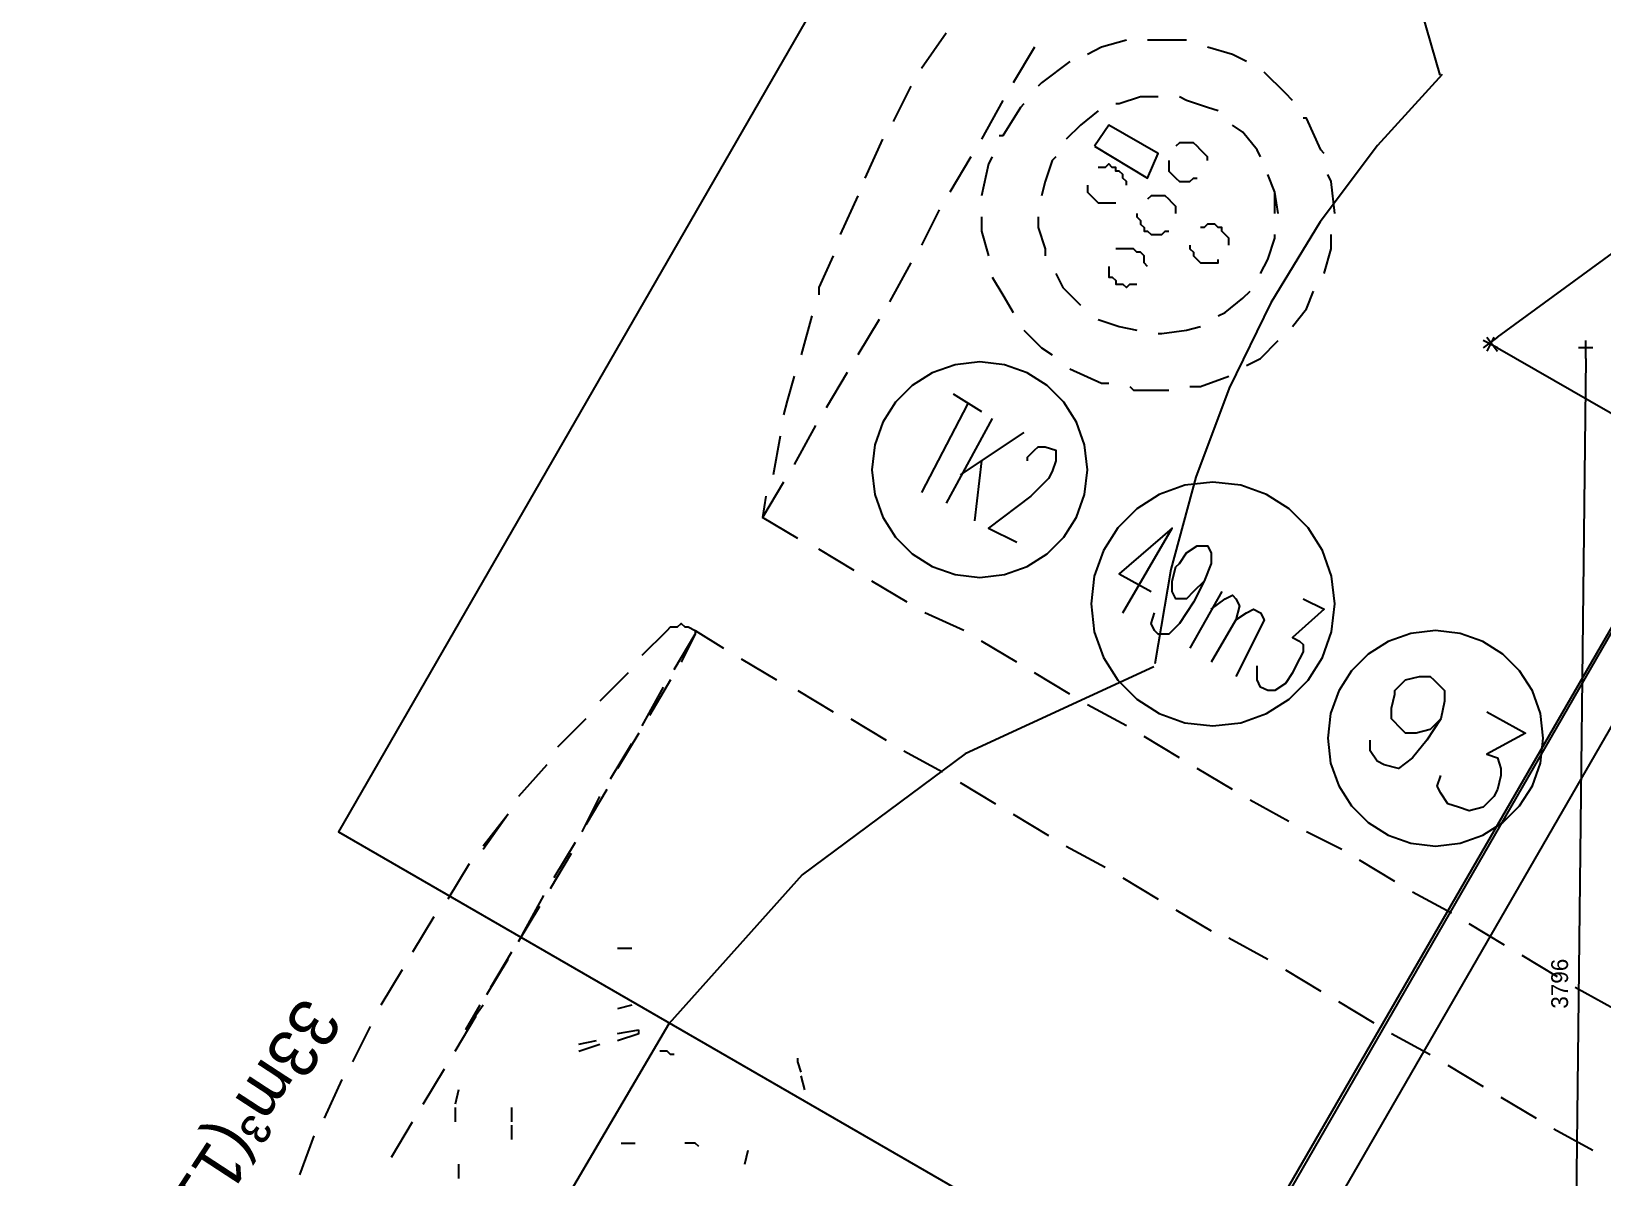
# Model space of a CAD drawing. Header units: metres. Extents: x 1 to 213, y 1 to 147.
# Drawn here: x 105.005 to 109.709, y 53.832 to 57.261 of the extents above; entities that cross this region are included whole.
import ezdxf

# ---------------------------------------------------------------- set-up
doc = ezdxf.new("R2010")
doc.units = ezdxf.units.M
doc.layers.add('00-BASE-ARQUITECTURA', color=8, linetype='Continuous')
doc.layers.add('00-BASE-TEXTO', color=8, linetype='Continuous')

msp = doc.modelspace()

# ---------------------------------------------------------------- linework, layer by layer
at = {"layer": '00-BASE-ARQUITECTURA'}
for points in [[(107.5125, 51.6255), (115.3124, 65.1192)], [(107.6924, 51.6361), (115.4712, 65.1086)], [(114.1232, 56.1309), (114.5212, 56.6207), (114.8015, 57.1674), (114.9629, 57.7516), (115.004, 58.3538), (114.9234, 58.9546), (114.72, 59.5343), (114.3922, 60.0736), (113.9595, 60.533), (113.4548, 60.8833), (112.8971, 61.1207), (112.3057, 61.2413), (111.6996, 61.2411), (111.098, 61.1163), (110.52, 60.863), (110.0073, 60.495), (109.5931, 60.0411), (109.2839, 59.5199), (109.086, 58.9496), (109.0058, 58.3489), (109.0497, 57.736), (109.2242, 57.1296)], [(109.3963, 56.3456), (111.9893, 58.2401)], [(107.7453, 57.2558), (107.6712, 57.15)], [(107.7453, 57.2558), (107.6712, 57.15)], [(108.0099, 57.2135), (107.9464, 57.1076)], [(108.0099, 57.2135), (107.9464, 57.1076)], [(108.2851, 57.2346), (108.211, 57.2135), (108.1687, 57.1923)], [(108.2851, 57.2346), (108.211, 57.2135), (108.1687, 57.1923)], [(108.465, 57.2346), (108.4015, 57.2346), (108.3486, 57.2346)], [(108.465, 57.2346), (108.4015, 57.2346), (108.3486, 57.2346)], [(108.6449, 57.1711), (108.6026, 57.1923), (108.5285, 57.2135)], [(108.6449, 57.1711), (108.6026, 57.1923), (108.5285, 57.2135)], [(108.1158, 57.1711), (108.0311, 57.1076), (108.0205, 57.0971)], [(108.1158, 57.1711), (108.0311, 57.1076), (108.0205, 57.0971)], [(107.6395, 57.0971), (107.5866, 56.9912)], [(107.6395, 57.0971), (107.5866, 56.9912)], [(109.2308, 57.1319), (109.0373, 56.9196), (108.8659, 56.6912), (108.7175, 56.4483), (108.5929, 56.1927), (108.4929, 55.9262), (108.4184, 55.6504), (108.3703, 55.3673)], [(108.7825, 57.0547), (108.7613, 57.0759), (108.6978, 57.1394)], [(108.7825, 57.0547), (108.7613, 57.0759), (108.6978, 57.1394)], [(107.9147, 57.0547), (107.8512, 56.9383)], [(107.9147, 57.0547), (107.8512, 56.9383)], [(108.3803, 57.0653), (108.3274, 57.0653), (108.2639, 57.0441), (108.2533, 57.0441)], [(108.3803, 57.0653), (108.3274, 57.0653), (108.2639, 57.0441), (108.2533, 57.0441)], [(108.5603, 57.023), (108.5285, 57.0336), (108.465, 57.0547), (108.4438, 57.0653)], [(108.5603, 57.023), (108.5285, 57.0336), (108.465, 57.0547), (108.4438, 57.0653)], [(107.9782, 57.0441), (107.9676, 57.0336), (107.9147, 56.9489), (107.9041, 56.9489)], [(107.9782, 57.0441), (107.9676, 57.0336), (107.9147, 56.9489), (107.9041, 56.9489)], [(108.2004, 57.023), (108.1475, 56.9806), (108.1052, 56.9383)], [(108.2004, 57.023), (108.1475, 56.9806), (108.1052, 56.9383)], [(108.6872, 56.8854), (108.6767, 56.9066), (108.6343, 56.9595), (108.6026, 56.9806)], [(108.6872, 56.8854), (108.6767, 56.9066), (108.6343, 56.9595), (108.6026, 56.9806)], [(108.8778, 56.896), (108.8672, 56.9066), (108.8248, 57.0018), (108.8143, 57.0018)], [(108.8778, 56.896), (108.8672, 56.9066), (108.8248, 57.0018), (108.8143, 57.0018)], [(107.5548, 56.9383), (107.5019, 56.8219)], [(107.5548, 56.9383), (107.5019, 56.8219)], [(108.5285, 56.8748), (108.5285, 56.8854), (108.5179, 56.896), (108.5073, 56.9066), (108.4968, 56.9171), (108.4862, 56.9277), (108.4756, 56.9277), (108.465, 56.9277), (108.4544, 56.9277), (108.4438, 56.9277), (108.4332, 56.9171)], [(108.5285, 56.8748), (108.5285, 56.8854), (108.5179, 56.896), (108.5073, 56.9066), (108.4968, 56.9171), (108.4862, 56.9277), (108.4756, 56.9277), (108.465, 56.9277), (108.4544, 56.9277), (108.4438, 56.9277), (108.4332, 56.9171)], [(107.8194, 56.8854), (107.7559, 56.7796)], [(107.8194, 56.8854), (107.7559, 56.7796)], [(107.8829, 56.8854), (107.8723, 56.8642), (107.8512, 56.769)], [(107.8829, 56.8854), (107.8723, 56.8642), (107.8512, 56.769)], [(108.0734, 56.8854), (108.0628, 56.8748), (108.0417, 56.8113), (108.0311, 56.769)], [(108.0734, 56.8854), (108.0628, 56.8748), (108.0417, 56.8113), (108.0311, 56.769)], [(108.2851, 56.8007), (108.2851, 56.8113), (108.2745, 56.8219), (108.2745, 56.8325), (108.2639, 56.8431), (108.2533, 56.8431), (108.2533, 56.8536), (108.2428, 56.8536), (108.2322, 56.8642), (108.2216, 56.8536), (108.2004, 56.8536)], [(108.2851, 56.8007), (108.2851, 56.8113), (108.2745, 56.8219), (108.2745, 56.8325), (108.2639, 56.8431), (108.2533, 56.8431), (108.2533, 56.8536), (108.2428, 56.8536), (108.2322, 56.8642), (108.2216, 56.8536), (108.2004, 56.8536)], [(108.4121, 56.8748), (108.4121, 56.8642), (108.4121, 56.8536), (108.4121, 56.8431), (108.4227, 56.8325), (108.4332, 56.8219), (108.4438, 56.8113), (108.4544, 56.8113), (108.465, 56.8113), (108.4756, 56.8113), (108.4862, 56.8219), (108.4968, 56.8219)], [(108.4121, 56.8748), (108.4121, 56.8642), (108.4121, 56.8536), (108.4121, 56.8431), (108.4227, 56.8325), (108.4332, 56.8219), (108.4438, 56.8113), (108.4544, 56.8113), (108.465, 56.8113), (108.4756, 56.8113), (108.4862, 56.8219), (108.4968, 56.8219)], [(108.7402, 56.7161), (108.7296, 56.7796), (108.7084, 56.8325)], [(108.7296, 56.7161), (108.7296, 56.7796), (108.7084, 56.8325)], [(108.9095, 56.7161), (108.8989, 56.8113), (108.8883, 56.8325)], [(108.9095, 56.7161), (108.8989, 56.8113), (108.8883, 56.8325)], [(107.4808, 56.769), (107.4278, 56.6526)], [(107.4808, 56.769), (107.4278, 56.6526)], [(108.1687, 56.8007), (108.1687, 56.7796), (108.1792, 56.769), (108.1898, 56.7584), (108.2004, 56.7478), (108.2216, 56.7478), (108.2322, 56.7478), (108.2428, 56.7478), (108.2533, 56.7478)], [(108.1687, 56.8007), (108.1687, 56.7796), (108.1792, 56.769), (108.1898, 56.7584), (108.2004, 56.7478), (108.2216, 56.7478), (108.2322, 56.7478), (108.2428, 56.7478), (108.2533, 56.7478)], [(108.4332, 56.7161), (108.4332, 56.7266), (108.4332, 56.7372), (108.4227, 56.7478), (108.4121, 56.7584), (108.4015, 56.769), (108.3909, 56.769), (108.3803, 56.769), (108.3698, 56.769), (108.3592, 56.769), (108.3486, 56.7584)], [(108.4332, 56.7161), (108.4332, 56.7266), (108.4332, 56.7372), (108.4227, 56.7478), (108.4121, 56.7584), (108.4015, 56.769), (108.3909, 56.769), (108.3803, 56.769), (108.3698, 56.769), (108.3592, 56.769), (108.3486, 56.7584)], [(107.7242, 56.7266), (107.6712, 56.6208)], [(107.7242, 56.7266), (107.6712, 56.6208)], [(107.8512, 56.7055), (107.8512, 56.6631), (107.8723, 56.5891)], [(107.8512, 56.7055), (107.8512, 56.6631), (107.8723, 56.5891)], [(108.0205, 56.7055), (108.0205, 56.6737), (108.0417, 56.6102), (108.0417, 56.5891)], [(108.0205, 56.7055), (108.0205, 56.6737), (108.0417, 56.6102), (108.0417, 56.5891)], [(108.3168, 56.7161), (108.3168, 56.7055), (108.3274, 56.6949), (108.3274, 56.6843), (108.338, 56.6737), (108.338, 56.6631), (108.3486, 56.6631), (108.3592, 56.6526), (108.3698, 56.6526), (108.3803, 56.6526), (108.3909, 56.6526), (108.4015, 56.6631), (108.4121, 56.6631)], [(108.3168, 56.7161), (108.3168, 56.7055), (108.3274, 56.6949), (108.3274, 56.6843), (108.338, 56.6737), (108.338, 56.6631), (108.3486, 56.6631), (108.3592, 56.6526), (108.3698, 56.6526), (108.3803, 56.6526), (108.3909, 56.6526), (108.4015, 56.6631), (108.4121, 56.6631)], [(108.592, 56.6208), (108.592, 56.6314), (108.592, 56.642), (108.5814, 56.6526), (108.5708, 56.6631), (108.5708, 56.6737), (108.5603, 56.6737), (108.5497, 56.6843), (108.5391, 56.6843), (108.5285, 56.6843), (108.5179, 56.6737), (108.5073, 56.6737)], [(108.592, 56.6208), (108.592, 56.6314), (108.592, 56.642), (108.5814, 56.6526), (108.5708, 56.6631), (108.5708, 56.6737), (108.5603, 56.6737), (108.5497, 56.6843), (108.5391, 56.6843), (108.5285, 56.6843), (108.5179, 56.6737), (108.5073, 56.6737)], [(108.6872, 56.5361), (108.7084, 56.5785), (108.7296, 56.642), (108.7296, 56.6526)], [(108.6872, 56.5361), (108.7084, 56.5785), (108.7296, 56.642), (108.7296, 56.6526)], [(108.8778, 56.5361), (108.8989, 56.6102), (108.8989, 56.6526)], [(108.8778, 56.5361), (108.8989, 56.6102), (108.8989, 56.6526)], [(107.4067, 56.5891), (107.3643, 56.4938), (107.3643, 56.4726)], [(107.4067, 56.5891), (107.3643, 56.4938), (107.3643, 56.4726)], [(108.3486, 56.5573), (108.338, 56.5679), (108.338, 56.5785), (108.338, 56.5891), (108.3274, 56.5996), (108.3168, 56.5996), (108.3063, 56.6102), (108.2957, 56.6102), (108.2851, 56.6102), (108.2745, 56.6102), (108.2639, 56.6102), (108.2533, 56.6102)], [(108.3486, 56.5573), (108.338, 56.5679), (108.338, 56.5785), (108.338, 56.5891), (108.3274, 56.5996), (108.3168, 56.5996), (108.3063, 56.6102), (108.2957, 56.6102), (108.2851, 56.6102), (108.2745, 56.6102), (108.2639, 56.6102), (108.2533, 56.6102)], [(108.4756, 56.6208), (108.4756, 56.6102), (108.4862, 56.5996), (108.4862, 56.5891), (108.4968, 56.5785), (108.5073, 56.5679), (108.5179, 56.5679), (108.5285, 56.5679), (108.5391, 56.5679), (108.5497, 56.5679), (108.5603, 56.5679), (108.5603, 56.5785)], [(108.4756, 56.6208), (108.4756, 56.6102), (108.4862, 56.5996), (108.4862, 56.5891), (108.4968, 56.5785), (108.5073, 56.5679), (108.5179, 56.5679), (108.5285, 56.5679), (108.5391, 56.5679), (108.5497, 56.5679), (108.5603, 56.5679), (108.5603, 56.5785)], [(107.6395, 56.5679), (107.576, 56.4515)], [(107.6395, 56.5679), (107.576, 56.4515)], [(108.0734, 56.5361), (108.0946, 56.4938), (108.1475, 56.4409)], [(108.0734, 56.5361), (108.0946, 56.4938), (108.1475, 56.4409)], [(108.2322, 56.5573), (108.2322, 56.5467), (108.2322, 56.5361), (108.2322, 56.5256), (108.2428, 56.5256), (108.2533, 56.515), (108.2533, 56.5044), (108.2639, 56.5044), (108.2745, 56.5044), (108.2851, 56.4938), (108.2957, 56.5044), (108.3063, 56.5044), (108.3168, 56.5044)], [(108.2322, 56.5573), (108.2322, 56.5467), (108.2322, 56.5361), (108.2322, 56.5256), (108.2428, 56.5256), (108.2533, 56.515), (108.2533, 56.5044), (108.2639, 56.5044), (108.2745, 56.5044), (108.2851, 56.4938), (108.2957, 56.5044), (108.3063, 56.5044), (108.3168, 56.5044)], [(107.8829, 56.5256), (107.9147, 56.4726), (107.9464, 56.4197)], [(107.8829, 56.5256), (107.9147, 56.4726), (107.9464, 56.4197)], [(108.5603, 56.4091), (108.5814, 56.4197), (108.6343, 56.4621), (108.6555, 56.4832)], [(108.5603, 56.4091), (108.5814, 56.4197), (108.6343, 56.4621), (108.6555, 56.4832)], [(108.7825, 56.3774), (108.8248, 56.4303), (108.846, 56.4832)], [(108.7825, 56.3774), (108.8248, 56.4303), (108.846, 56.4832)], [(107.3432, 56.4091), (107.3114, 56.2927)], [(107.3432, 56.4091), (107.3114, 56.2927)], [(107.5443, 56.3986), (107.4808, 56.2927)], [(107.5443, 56.3986), (107.4808, 56.2927)], [(108.2004, 56.3986), (108.2639, 56.3774), (108.3168, 56.3668)], [(108.2004, 56.3986), (108.2639, 56.3774), (108.3168, 56.3668)], [(107.9782, 56.3668), (108.0311, 56.3139), (108.0628, 56.2927)], [(107.9782, 56.3668), (108.0311, 56.3139), (108.0628, 56.2927)], [(108.3803, 56.3562), (108.3909, 56.3562), (108.465, 56.3668), (108.5073, 56.3774)], [(108.3803, 56.3562), (108.3909, 56.3562), (108.465, 56.3668), (108.5073, 56.3774)], [(109.3963, 56.3456), (109.354, 56.3139)], [(109.3858, 56.3456), (109.3646, 56.3033)], [(109.3646, 56.3456), (109.3963, 56.3033)], [(108.6449, 56.261), (108.6872, 56.2821), (108.7402, 56.3351)], [(108.6449, 56.261), (108.6872, 56.2821), (108.7402, 56.3351)], [(109.3963, 56.3139), (109.354, 56.3351)], [(109.3963, 56.3139), (111.4072, 55.1603)], [(109.6821, 56.3139), (109.6398, 56.3139)], [(109.6609, 56.2821), (109.6609, 56.3351)], [(108.1687, 55.9488), (108.1602, 56.0228), (108.1359, 56.0907), (108.0978, 56.1507), (108.0478, 56.2006), (107.9878, 56.2387), (107.9199, 56.263), (107.8459, 56.2716), (107.7719, 56.263), (107.7039, 56.2387), (107.644, 56.2006), (107.594, 56.1507), (107.5559, 56.0907), (107.5316, 56.0228), (107.5231, 55.9488), (107.5316, 55.8748), (107.5559, 55.8068), (107.594, 55.7469), (107.644, 55.6969), (107.7039, 55.6588), (107.7719, 55.6345), (107.8459, 55.626), (107.9199, 55.6345), (107.9878, 55.6588), (108.0478, 55.6969), (108.0978, 55.7469), (108.1359, 55.8068), (108.1602, 55.8748), (108.1687, 55.9488)], [(108.1687, 55.9488), (108.1602, 56.0228), (108.1359, 56.0907), (108.0978, 56.1507), (108.0478, 56.2006), (107.9878, 56.2387), (107.9199, 56.263), (107.8459, 56.2716), (107.7719, 56.263), (107.7039, 56.2387), (107.644, 56.2006), (107.594, 56.1507), (107.5559, 56.0907), (107.5316, 56.0228), (107.5231, 55.9488), (107.5316, 55.8748), (107.5559, 55.8068), (107.594, 55.7469), (107.644, 55.6969), (107.7039, 55.6588), (107.7719, 55.6345), (107.8459, 55.626), (107.9199, 55.6345), (107.9878, 55.6588), (108.0478, 55.6969), (108.0978, 55.7469), (108.1359, 55.8068), (108.1602, 55.8748), (108.1687, 55.9488)], [(108.1158, 56.2504), (108.211, 56.2081), (108.2322, 56.2081)], [(108.1158, 56.2504), (108.211, 56.2081), (108.2322, 56.2081)], [(109.6609, 56.2821), (109.6186, 52.5356)], [(107.2903, 56.2292), (107.2691, 56.1551), (107.2585, 56.1128)], [(107.2903, 56.2292), (107.2691, 56.1551), (107.2585, 56.1128)], [(107.449, 56.2398), (107.3855, 56.134)], [(107.449, 56.2398), (107.3855, 56.134)], [(108.4756, 56.1975), (108.5073, 56.1975), (108.592, 56.2292)], [(108.4756, 56.1975), (108.5073, 56.1975), (108.592, 56.2292)], [(107.7665, 56.1763), (107.8512, 56.1234)], [(107.7665, 56.1763), (107.8512, 56.1234)], [(108.2957, 56.1975), (108.3063, 56.1869), (108.4015, 56.1869), (108.4121, 56.1869)], [(108.2957, 56.1975), (108.3063, 56.1869), (108.4015, 56.1869), (108.4121, 56.1869)], [(107.8088, 56.1446), (107.6712, 55.88)], [(107.8088, 56.1446), (107.6712, 55.88)], [(107.3538, 56.0811), (107.2903, 55.9646)], [(107.3538, 56.0811), (107.2903, 55.9646)], [(107.8829, 56.1022), (107.7453, 55.8482)], [(107.8829, 56.1022), (107.7453, 55.8482)], [(107.2479, 56.0493), (107.2268, 55.9329)], [(107.2479, 56.0493), (107.2268, 55.9329)], [(107.9782, 56.0599), (107.7877, 55.9329)], [(107.9782, 56.0599), (107.7877, 55.9329)], [(107.9888, 55.9752), (107.9888, 55.9858), (108.0099, 56.007), (108.0205, 56.0176), (108.0417, 56.0176), (108.0734, 56.007), (108.0734, 55.9858), (108.0734, 55.9752), (108.0628, 55.9435), (108.0523, 55.9223), (108.0311, 55.9011), (107.9993, 55.8694), (107.8723, 55.7741), (107.957, 55.7318)], [(107.9888, 55.9752), (107.9888, 55.9858), (108.0099, 56.007), (108.0205, 56.0176), (108.0417, 56.0176), (108.0734, 56.007), (108.0734, 55.9858), (108.0734, 55.9752), (108.0628, 55.9435), (108.0523, 55.9223), (108.0311, 55.9011), (107.9993, 55.8694), (107.8723, 55.7741), (107.957, 55.7318)], [(107.8512, 55.9752), (107.83, 55.7953)], [(107.8512, 55.9752), (107.83, 55.7953)], [(107.2585, 55.9117), (107.195, 55.8059)], [(107.2585, 55.9117), (107.195, 55.8059)], [(108.9095, 55.5466), (108.8999, 55.6303), (108.8724, 55.7072), (108.8293, 55.775), (108.7727, 55.8315), (108.7049, 55.8746), (108.6281, 55.9021), (108.5444, 55.9117), (108.4607, 55.9021), (108.3838, 55.8746), (108.316, 55.8315), (108.2595, 55.775), (108.2164, 55.7072), (108.1889, 55.6303), (108.1792, 55.5466), (108.1889, 55.4629), (108.2164, 55.386), (108.2595, 55.3182), (108.316, 55.2617), (108.3838, 55.2186), (108.4607, 55.1911), (108.5444, 55.1815), (108.6281, 55.1911), (108.7049, 55.2186), (108.7727, 55.2617), (108.8293, 55.3182), (108.8724, 55.386), (108.8999, 55.4629), (108.9095, 55.5466)], [(108.9095, 55.5466), (108.8999, 55.6303), (108.8724, 55.7072), (108.8293, 55.775), (108.7727, 55.8315), (108.7049, 55.8746), (108.6281, 55.9021), (108.5444, 55.9117), (108.4607, 55.9021), (108.3838, 55.8746), (108.316, 55.8315), (108.2595, 55.775), (108.2164, 55.7072), (108.1889, 55.6303), (108.1792, 55.5466), (108.1889, 55.4629), (108.2164, 55.386), (108.2595, 55.3182), (108.316, 55.2617), (108.3838, 55.2186), (108.4607, 55.1911), (108.5444, 55.1815), (108.6281, 55.1911), (108.7049, 55.2186), (108.7727, 55.2617), (108.8293, 55.3182), (108.8724, 55.386), (108.8999, 55.4629), (108.9095, 55.5466)], [(107.2056, 55.8694), (107.195, 55.8059)], [(107.2056, 55.8694), (107.195, 55.8059)], [(107.3008, 55.7424), (107.195, 55.8059)], [(107.3008, 55.7424), (107.195, 55.8059)], [(108.2745, 55.5201), (108.4227, 55.7741), (108.2639, 55.6366), (108.3592, 55.5836)], [(108.2745, 55.5201), (108.4227, 55.7741), (108.2639, 55.6366), (108.3592, 55.5836)], [(107.4702, 55.6471), (107.3643, 55.7106)], [(107.4702, 55.6471), (107.3643, 55.7106)], [(108.5179, 55.6154), (108.4862, 55.5836), (108.465, 55.5625), (108.4438, 55.5625), (108.4332, 55.5625), (108.4227, 55.5836), (108.4227, 55.6154), (108.4332, 55.6577), (108.4438, 55.6683), (108.465, 55.7001), (108.4968, 55.7212), (108.5179, 55.7212), (108.5285, 55.7212), (108.5391, 55.7001), (108.5391, 55.6683), (108.5179, 55.6154), (108.4862, 55.5519), (108.4438, 55.4884), (108.4121, 55.4566), (108.3803, 55.4566), (108.3698, 55.4672), (108.3592, 55.4884), (108.3698, 55.5201)], [(108.5179, 55.6154), (108.4862, 55.5836), (108.465, 55.5625), (108.4438, 55.5625), (108.4332, 55.5625), (108.4227, 55.5836), (108.4227, 55.6154), (108.4332, 55.6577), (108.4438, 55.6683), (108.465, 55.7001), (108.4968, 55.7212), (108.5179, 55.7212), (108.5285, 55.7212), (108.5391, 55.7001), (108.5391, 55.6683), (108.5179, 55.6154), (108.4862, 55.5519), (108.4438, 55.4884), (108.4121, 55.4566), (108.3803, 55.4566), (108.3698, 55.4672), (108.3592, 55.4884), (108.3698, 55.5201)], [(107.6289, 55.5519), (107.5231, 55.6154)], [(107.6289, 55.5519), (107.5231, 55.6154)], [(108.5708, 55.5836), (108.4756, 55.4143)], [(108.5708, 55.5836), (108.4756, 55.4143)], [(108.5391, 55.5307), (108.5814, 55.5625), (108.6026, 55.5731), (108.6132, 55.5625), (108.6238, 55.5413), (108.6132, 55.499), (108.5391, 55.372)], [(108.5391, 55.5307), (108.5814, 55.5625), (108.6026, 55.5731), (108.6132, 55.5625), (108.6238, 55.5413), (108.6132, 55.499), (108.5391, 55.372)], [(108.8143, 55.5625), (108.8778, 55.5307), (108.7825, 55.4461), (108.8037, 55.4355), (108.8143, 55.4249), (108.8143, 55.4037), (108.7931, 55.3614), (108.7825, 55.3402), (108.7613, 55.3085), (108.7296, 55.2873), (108.7084, 55.2873), (108.6872, 55.2979), (108.6767, 55.3191), (108.6767, 55.3296), (108.6767, 55.3614)], [(108.8143, 55.5625), (108.8778, 55.5307), (108.7825, 55.4461), (108.8037, 55.4355), (108.8143, 55.4249), (108.8143, 55.4037), (108.7931, 55.3614), (108.7825, 55.3402), (108.7613, 55.3085), (108.7296, 55.2873), (108.7084, 55.2873), (108.6872, 55.2979), (108.6767, 55.3191), (108.6767, 55.3296), (108.6767, 55.3614)], [(107.7983, 55.4672), (107.6818, 55.5201)], [(107.7983, 55.4672), (107.6818, 55.5201)], [(108.6132, 55.499), (108.6449, 55.5201), (108.6661, 55.5307), (108.6872, 55.5201), (108.6978, 55.499), (108.6767, 55.4566), (108.6132, 55.3296)], [(108.6132, 55.499), (108.6449, 55.5201), (108.6661, 55.5307), (108.6872, 55.5201), (108.6978, 55.499), (108.6767, 55.4566), (108.6132, 55.3296)], [(106.8352, 55.3931), (106.9093, 55.4672), (106.9198, 55.4778), (106.9304, 55.4778), (106.941, 55.4778), (106.9516, 55.4884), (106.9622, 55.4778), (106.9728, 55.4778), (106.9939, 55.4672), (106.9939, 55.4566)], [(106.8352, 55.3931), (106.9093, 55.4672), (106.9198, 55.4778), (106.9304, 55.4778), (106.941, 55.4778), (106.9516, 55.4884), (106.9622, 55.4778), (106.9728, 55.4778), (106.9939, 55.4672), (106.9939, 55.4566)], [(106.8352, 55.3931), (106.9093, 55.4672), (106.9198, 55.4778), (106.9304, 55.4778), (106.941, 55.4778), (106.9516, 55.4884), (106.9622, 55.4778), (106.9728, 55.4778), (106.9939, 55.4672), (106.9939, 55.4566)], [(106.8352, 55.3931), (106.9093, 55.4672), (106.9198, 55.4778), (106.9304, 55.4778), (106.941, 55.4778), (106.9516, 55.4884), (106.9622, 55.4778), (106.9728, 55.4778), (106.9939, 55.4672), (106.9939, 55.4566)], [(106.9304, 55.3508), (106.9939, 55.4566)], [(106.9304, 55.3508), (106.9939, 55.4566)], [(106.9304, 55.3508), (106.9939, 55.4566)], [(106.9304, 55.3508), (106.9939, 55.4566)], [(106.9939, 55.4566), (106.9516, 55.372)], [(106.9939, 55.4566), (106.9516, 55.372)], [(106.9939, 55.4566), (106.9516, 55.372)], [(106.9939, 55.4566), (106.9516, 55.372)], [(106.9939, 55.4672), (107.0786, 55.4143)], [(106.9939, 55.4672), (107.0786, 55.4143)], [(106.9939, 55.4672), (107.0786, 55.4143)], [(106.9939, 55.4672), (107.0786, 55.4143)], [(109.5339, 55.1444), (109.5254, 55.2184), (109.5011, 55.2864), (109.463, 55.3463), (109.413, 55.3963), (109.3531, 55.4344), (109.2851, 55.4587), (109.2111, 55.4672), (109.1371, 55.4587), (109.0692, 55.4344), (109.0092, 55.3963), (108.9593, 55.3463), (108.9211, 55.2864), (108.8969, 55.2184), (108.8883, 55.1444), (108.8969, 55.0704), (108.9211, 55.0025), (108.9593, 54.9425), (109.0092, 54.8926), (109.0692, 54.8544), (109.1371, 54.8302), (109.2111, 54.8216), (109.2851, 54.8302), (109.3531, 54.8544), (109.413, 54.8926), (109.463, 54.9425), (109.5011, 55.0025), (109.5254, 55.0704), (109.5339, 55.1444)], [(109.5339, 55.1444), (109.5254, 55.2184), (109.5011, 55.2864), (109.463, 55.3463), (109.413, 55.3963), (109.3531, 55.4344), (109.2851, 55.4587), (109.2111, 55.4672), (109.1371, 55.4587), (109.0692, 55.4344), (109.0092, 55.3963), (108.9593, 55.3463), (108.9211, 55.2864), (108.8969, 55.2184), (108.8883, 55.1444), (108.8969, 55.0704), (108.9211, 55.0025), (108.9593, 54.9425), (109.0092, 54.8926), (109.0692, 54.8544), (109.1371, 54.8302), (109.2111, 54.8216), (109.2851, 54.8302), (109.3531, 54.8544), (109.413, 54.8926), (109.463, 54.9425), (109.5011, 55.0025), (109.5254, 55.0704), (109.5339, 55.1444)], [(107.957, 55.372), (107.8512, 55.4355)], [(107.957, 55.372), (107.8512, 55.4355)], [(108.3678, 55.3589), (107.8019, 55.0975), (107.3144, 54.7354), (106.9148, 54.289), (106.6126, 53.7744), (106.4174, 53.208), (106.3386, 52.6059), (106.3859, 51.9843), (106.5599, 51.3858), (106.8451, 50.8497), (107.2268, 50.3879), (107.6905, 50.0122), (108.2214, 49.7346), (108.805, 49.5668), (109.4266, 49.5207), (110.0444, 49.6033), (110.6171, 49.8052), (111.1308, 50.1137), (111.5715, 50.5161), (111.9253, 50.9996), (112.1784, 51.5516), (112.3168, 52.1593)], [(107.1315, 55.3826), (107.2373, 55.3191)], [(107.1315, 55.3826), (107.2373, 55.3191)], [(107.1315, 55.3826), (107.2373, 55.3191)], [(107.1315, 55.3826), (107.2373, 55.3191)], [(106.7928, 55.3402), (106.7082, 55.2556)], [(106.7928, 55.3402), (106.7082, 55.2556)], [(106.7928, 55.3402), (106.7082, 55.2556)], [(106.7928, 55.3402), (106.7082, 55.2556)], [(106.9198, 55.3191), (106.8563, 55.2132)], [(106.9198, 55.3191), (106.8563, 55.2132)], [(106.9198, 55.3191), (106.8563, 55.2132)], [(106.9198, 55.3191), (106.8563, 55.2132)], [(108.1158, 55.2767), (108.0099, 55.3402)], [(108.1158, 55.2767), (108.0099, 55.3402)], [(109.227, 55.2026), (109.1953, 55.1709), (109.1529, 55.1603), (109.1212, 55.1603), (109.1106, 55.1709), (109.0788, 55.2026), (109.0788, 55.2344), (109.0894, 55.2767), (109.0894, 55.2873), (109.1212, 55.3191), (109.1635, 55.3296), (109.1953, 55.3296), (109.2058, 55.3191), (109.2376, 55.2873), (109.2376, 55.2556), (109.227, 55.2026), (109.1847, 55.1391), (109.1423, 55.0862), (109.1, 55.0545), (109.0577, 55.0651), (109.0365, 55.0756), (109.0153, 55.1074), (109.0153, 55.1391)], [(109.227, 55.2026), (109.1953, 55.1709), (109.1529, 55.1603), (109.1212, 55.1603), (109.1106, 55.1709), (109.0788, 55.2026), (109.0788, 55.2344), (109.0894, 55.2767), (109.0894, 55.2873), (109.1212, 55.3191), (109.1635, 55.3296), (109.1953, 55.3296), (109.2058, 55.3191), (109.2376, 55.2873), (109.2376, 55.2556), (109.227, 55.2026), (109.1847, 55.1391), (109.1423, 55.0862), (109.1, 55.0545), (109.0577, 55.0651), (109.0365, 55.0756), (109.0153, 55.1074), (109.0153, 55.1391)], [(106.8352, 55.1815), (106.8987, 55.2979)], [(106.8352, 55.1815), (106.8987, 55.2979)], [(106.8352, 55.1815), (106.8987, 55.2979)], [(106.8352, 55.1815), (106.8987, 55.2979)], [(107.3008, 55.2873), (107.4067, 55.2238)], [(107.3008, 55.2873), (107.4067, 55.2238)], [(107.3008, 55.2873), (107.4067, 55.2238)], [(107.3008, 55.2873), (107.4067, 55.2238)], [(108.2851, 55.1815), (108.1687, 55.245)], [(108.2851, 55.1815), (108.1687, 55.245)], [(109.3646, 55.2238), (109.481, 55.1603), (109.3646, 55.0968), (109.3963, 55.0862), (109.4069, 55.0545), (109.4069, 55.0333), (109.3963, 54.991), (109.3858, 54.9698), (109.354, 54.9381), (109.3117, 54.9275), (109.2799, 54.9381), (109.2482, 54.9486), (109.227, 54.9804), (109.2164, 55.0016), (109.227, 55.0333)], [(109.3646, 55.2238), (109.481, 55.1603), (109.3646, 55.0968), (109.3963, 55.0862), (109.4069, 55.0545), (109.4069, 55.0333), (109.3963, 54.991), (109.3858, 54.9698), (109.354, 54.9381), (109.3117, 54.9275), (109.2799, 54.9381), (109.2482, 54.9486), (109.227, 54.9804), (109.2164, 55.0016), (109.227, 55.0333)], [(106.6658, 55.2026), (106.6023, 55.1391), (106.5812, 55.118)], [(106.6658, 55.2026), (106.6023, 55.1391), (106.5812, 55.118)], [(106.6658, 55.2026), (106.6023, 55.1391), (106.5812, 55.118)], [(106.6658, 55.2026), (106.6023, 55.1391), (106.5812, 55.118)], [(107.4596, 55.2026), (107.5654, 55.1391)], [(107.4596, 55.2026), (107.5654, 55.1391)], [(107.4596, 55.2026), (107.5654, 55.1391)], [(107.4596, 55.2026), (107.5654, 55.1391)], [(106.7399, 55.0227), (106.8034, 55.1286)], [(106.7399, 55.0227), (106.8034, 55.1286)], [(106.7399, 55.0227), (106.8034, 55.1286)], [(106.7399, 55.0227), (106.8034, 55.1286)], [(106.8246, 55.1603), (106.7611, 55.0545)], [(106.8246, 55.1603), (106.7611, 55.0545)], [(106.8246, 55.1603), (106.7611, 55.0545)], [(106.8246, 55.1603), (106.7611, 55.0545)], [(108.4438, 55.0862), (108.338, 55.1497)], [(108.4438, 55.0862), (108.338, 55.1497)], [(107.6183, 55.1074), (107.7348, 55.0439)], [(107.6183, 55.1074), (107.7348, 55.0439)], [(107.6183, 55.1074), (107.7348, 55.0439)], [(107.6183, 55.1074), (107.7348, 55.0439)], [(106.5494, 55.0651), (106.4648, 54.9698)], [(106.5494, 55.0651), (106.4648, 54.9698)], [(106.5494, 55.0651), (106.4648, 54.9698)], [(106.5494, 55.0651), (106.4648, 54.9698)], [(108.6026, 54.991), (108.4968, 55.0545)], [(108.6026, 54.991), (108.4968, 55.0545)], [(106.7293, 54.991), (106.6658, 54.8851)], [(106.7293, 54.991), (106.6658, 54.8851)], [(106.7293, 54.991), (106.6658, 54.8851)], [(106.7293, 54.991), (106.6658, 54.8851)], [(107.7877, 55.0121), (107.8935, 54.9486)], [(107.7877, 55.0121), (107.8935, 54.9486)], [(107.7877, 55.0121), (107.8935, 54.9486)], [(107.7877, 55.0121), (107.8935, 54.9486)], [(106.6553, 54.864), (106.7082, 54.9698)], [(106.6553, 54.864), (106.7082, 54.9698)], [(106.6553, 54.864), (106.7082, 54.9698)], [(106.6553, 54.864), (106.7082, 54.9698)], [(108.7719, 54.8957), (108.6555, 54.9592)], [(108.7719, 54.8957), (108.6555, 54.9592)], [(106.433, 54.9169), (106.3589, 54.8111)], [(106.433, 54.9169), (106.3589, 54.8216)], [(106.433, 54.9169), (106.3589, 54.8216)], [(106.433, 54.9169), (106.3589, 54.8216)], [(107.9464, 54.9169), (108.0523, 54.8534)], [(107.9464, 54.9169), (108.0523, 54.8534)], [(107.9464, 54.9169), (108.0523, 54.8534)], [(107.9464, 54.9169), (108.0523, 54.8534)], [(108.9307, 54.8111), (108.8248, 54.864)], [(108.9307, 54.8111), (108.8248, 54.864)], [(106.56, 54.6946), (106.6235, 54.8005)], [(106.56, 54.6946), (106.6235, 54.8005)], [(106.56, 54.6946), (106.6235, 54.8005)], [(106.56, 54.6946), (106.6235, 54.8005)], [(106.6341, 54.8322), (106.5706, 54.7264)], [(106.6341, 54.8322), (106.5706, 54.7264)], [(106.6341, 54.8322), (106.5706, 54.7264)], [(106.6341, 54.8322), (106.5706, 54.7264)], [(108.1052, 54.8216), (108.2216, 54.7581)], [(108.1052, 54.8216), (108.2216, 54.7581)], [(108.1052, 54.8216), (108.2216, 54.7581)], [(108.1052, 54.8216), (108.2216, 54.7581)], [(106.3166, 54.7687), (106.2531, 54.6629)], [(106.3166, 54.7687), (106.2531, 54.6629)], [(106.3166, 54.7687), (106.2531, 54.6629)], [(106.3166, 54.7687), (106.2531, 54.6629)], [(109.0894, 54.7158), (108.9836, 54.7793)], [(109.0894, 54.7158), (108.9836, 54.7793)], [(108.2745, 54.7264), (108.3803, 54.6629)], [(108.2745, 54.7264), (108.3803, 54.6629)], [(108.2745, 54.7264), (108.3803, 54.6629)], [(108.2745, 54.7264), (108.3803, 54.6629)], [(106.5388, 54.6735), (106.4753, 54.5571)], [(106.5388, 54.6735), (106.4753, 54.5571)], [(106.5388, 54.6735), (106.4753, 54.5571)], [(106.5388, 54.6735), (106.4753, 54.5571)], [(109.2587, 54.6206), (109.1423, 54.6841)], [(109.2587, 54.6206), (109.1423, 54.6841)], [(106.2108, 54.61), (106.1473, 54.5041)], [(106.2108, 54.61), (106.1473, 54.5041)], [(106.2108, 54.61), (106.1473, 54.5041)], [(106.2108, 54.61), (106.1473, 54.5041)], [(106.4648, 54.5359), (106.5283, 54.6417)], [(106.4648, 54.5359), (106.5283, 54.6417)], [(106.4648, 54.5359), (106.5283, 54.6417)], [(106.4648, 54.5359), (106.5283, 54.6417)], [(108.4332, 54.6311), (108.5391, 54.5676)], [(108.4332, 54.6311), (108.5391, 54.5676)], [(108.4332, 54.6311), (108.5391, 54.5676)], [(108.4332, 54.6311), (108.5391, 54.5676)], [(109.4175, 54.5253), (109.3117, 54.5888)], [(109.4175, 54.5253), (109.3117, 54.5888)], [(106.8034, 54.5147), (106.7611, 54.5147)], [(106.8034, 54.5147), (106.7611, 54.5147)], [(106.8034, 54.5147), (106.7611, 54.5147)], [(106.8034, 54.5147), (106.7611, 54.5147)], [(108.592, 54.5465), (108.7084, 54.483)], [(108.592, 54.5465), (108.7084, 54.483)], [(108.592, 54.5465), (108.7084, 54.483)], [(108.592, 54.5465), (108.7084, 54.483)], [(106.3695, 54.3771), (106.433, 54.483)], [(106.3695, 54.3771), (106.433, 54.483)], [(106.3695, 54.3771), (106.433, 54.483)], [(106.3695, 54.3771), (106.433, 54.483)], [(106.4436, 54.5041), (106.3801, 54.3983)], [(106.4436, 54.5041), (106.3801, 54.3983)], [(106.4436, 54.5041), (106.3801, 54.3983)], [(106.4436, 54.5041), (106.3801, 54.3983)], [(109.5763, 54.4301), (109.4704, 54.4936)], [(109.5763, 54.4301), (109.4704, 54.4936)], [(106.1155, 54.4512), (106.0837, 54.3983), (106.052, 54.3454)], [(106.1155, 54.4512), (106.0837, 54.3983), (106.052, 54.3454)], [(106.1155, 54.4512), (106.0837, 54.3983), (106.052, 54.3454)], [(106.1155, 54.4512), (106.0837, 54.3983), (106.052, 54.3454)], [(108.7613, 54.4512), (108.8672, 54.3877)], [(108.7613, 54.4512), (108.8672, 54.3877)], [(108.7613, 54.4512), (108.8672, 54.3877)], [(108.7613, 54.4512), (108.8672, 54.3877)], [(109.7456, 54.3348), (109.6292, 54.3983)], [(109.7456, 54.3348), (109.6292, 54.3983)], [(106.3589, 54.3454), (106.306, 54.2713)], [(106.3589, 54.3454), (106.306, 54.2713)], [(106.3483, 54.3454), (106.306, 54.2713)], [(106.3483, 54.3454), (106.306, 54.2713)], [(106.8034, 54.3454), (106.7611, 54.3348)], [(106.8034, 54.3454), (106.7611, 54.3348)], [(106.8034, 54.3454), (106.7611, 54.3348)], [(106.8034, 54.3454), (106.7611, 54.3348)], [(108.9201, 54.356), (109.0259, 54.2925)], [(108.9201, 54.356), (109.0259, 54.2925)], [(108.9201, 54.356), (109.0259, 54.2925)], [(108.9201, 54.356), (109.0259, 54.2925)], [(106.0203, 54.2819), (105.9673, 54.1761)], [(106.0203, 54.2819), (105.9673, 54.1761)], [(106.0203, 54.2819), (105.9673, 54.1761)], [(106.0203, 54.2819), (105.9673, 54.1761)], [(106.2743, 54.2078), (106.3377, 54.3136)], [(106.2743, 54.2078), (106.3377, 54.3136)], [(106.2743, 54.2078), (106.3377, 54.3136)], [(106.2743, 54.2078), (106.3377, 54.3136)], [(106.6447, 54.229), (106.6976, 54.2396)], [(106.6447, 54.229), (106.6976, 54.2396)], [(106.6447, 54.229), (106.6976, 54.2396)], [(106.6447, 54.229), (106.6976, 54.2396)], [(106.6447, 54.2078), (106.7082, 54.229)], [(106.6447, 54.2078), (106.7082, 54.229)], [(106.6447, 54.2078), (106.7082, 54.229)], [(106.6447, 54.2078), (106.7082, 54.229)], [(106.7611, 54.2396), (106.8246, 54.2607), (106.8246, 54.2713)], [(106.7611, 54.2607), (106.8246, 54.2713)], [(106.7611, 54.2396), (106.8246, 54.2607), (106.8246, 54.2713)], [(106.7611, 54.2607), (106.8246, 54.2713)], [(106.7611, 54.2396), (106.8246, 54.2607), (106.8246, 54.2713)], [(106.7611, 54.2607), (106.8246, 54.2713)], [(106.7611, 54.2396), (106.8246, 54.2607), (106.8246, 54.2713)], [(106.7611, 54.2607), (106.8246, 54.2713)], [(109.0788, 54.2607), (109.1953, 54.1972)], [(109.0788, 54.2607), (109.1953, 54.1972)], [(109.0788, 54.2607), (109.1953, 54.1972)], [(109.0788, 54.2607), (109.1953, 54.1972)], [(106.9304, 54.1972), (106.9198, 54.1972), (106.9093, 54.2078), (106.8987, 54.2078), (106.8881, 54.2078)], [(106.9304, 54.1972), (106.9198, 54.1972), (106.9093, 54.2078), (106.8987, 54.2078), (106.8881, 54.2078)], [(106.9304, 54.1972), (106.9198, 54.1972), (106.9093, 54.2078), (106.8987, 54.2078), (106.8881, 54.2078)], [(106.9304, 54.1972), (106.9198, 54.1972), (106.9093, 54.2078), (106.8987, 54.2078), (106.8881, 54.2078)], [(107.3114, 54.1443), (107.3008, 54.1761), (107.3008, 54.1866)], [(107.3114, 54.1443), (107.3008, 54.1761), (107.3008, 54.1866)], [(107.3114, 54.1443), (107.3008, 54.1761), (107.3008, 54.1866)], [(107.3114, 54.1443), (107.3008, 54.1761), (107.3008, 54.1866)], [(106.179, 54.0491), (106.2425, 54.1549)], [(106.179, 54.0491), (106.2425, 54.1549)], [(106.179, 54.0491), (106.2425, 54.1549)], [(106.179, 54.0491), (106.2425, 54.1549)], [(107.322, 54.0914), (107.3114, 54.1337)], [(107.322, 54.0914), (107.3114, 54.1337)], [(107.322, 54.0914), (107.3114, 54.1337)], [(107.322, 54.0914), (107.3114, 54.1337)], [(109.2482, 54.1655), (109.354, 54.102)], [(109.2482, 54.1655), (109.354, 54.102)], [(109.2482, 54.1655), (109.354, 54.102)], [(109.2482, 54.1655), (109.354, 54.102)], [(105.9356, 54.1231), (105.8827, 54.0067)], [(105.9356, 54.1231), (105.8827, 54.0067)], [(105.9356, 54.1231), (105.8827, 54.0067)], [(105.9356, 54.1231), (105.8827, 54.0067)], [(106.2848, 54.0914), (106.2743, 54.0491)], [(106.2848, 54.0914), (106.2743, 54.0491)], [(106.2848, 54.0914), (106.2743, 54.0491)], [(106.2848, 54.0914), (106.2743, 54.0491)], [(109.4069, 54.0702), (109.5127, 54.0067)], [(109.4069, 54.0702), (109.5127, 54.0067)], [(109.4069, 54.0702), (109.5127, 54.0067)], [(109.4069, 54.0702), (109.5127, 54.0067)], [(106.0837, 53.8903), (106.1473, 53.9961)], [(106.0837, 53.8903), (106.1473, 53.9961)], [(106.0837, 53.8903), (106.1473, 53.9961)], [(106.0837, 53.8903), (106.1473, 53.9961)], [(106.2743, 54.0385), (106.2743, 54.0279), (106.2743, 53.9961)], [(106.2743, 54.0385), (106.2743, 54.0279), (106.2743, 53.9961)], [(106.2743, 54.0385), (106.2743, 54.0279), (106.2743, 53.9961)], [(106.2743, 54.0385), (106.2743, 54.0279), (106.2743, 53.9961)], [(106.4436, 54.0385), (106.4436, 54.0173), (106.4436, 53.9961)], [(106.4436, 54.0385), (106.4436, 54.0173), (106.4436, 53.9961)], [(106.4436, 54.0385), (106.4436, 54.0173), (106.4436, 53.9961)], [(106.4436, 54.0385), (106.4436, 54.0173), (106.4436, 53.9961)], [(105.8509, 53.9538), (105.8086, 53.8374)], [(105.8509, 53.9538), (105.8086, 53.8374)], [(105.8509, 53.9538), (105.8086, 53.8374)], [(105.8509, 53.9538), (105.8086, 53.8374)], [(106.4436, 53.9856), (106.4436, 53.9432)], [(109.5657, 53.975), (109.6821, 53.9115)], [(109.5657, 53.975), (109.6821, 53.9115)], [(109.5657, 53.975), (109.6821, 53.9115)], [(109.5657, 53.975), (109.6821, 53.9115)], [(106.7717, 53.9326), (106.7823, 53.9326), (106.7928, 53.9326), (106.8034, 53.9326), (106.814, 53.9326)], [(106.7717, 53.9326), (106.7823, 53.9326), (106.7928, 53.9326), (106.8034, 53.9326), (106.814, 53.9326)], [(106.7717, 53.9326), (106.7823, 53.9326), (106.7928, 53.9326), (106.8034, 53.9326), (106.814, 53.9326)], [(106.7717, 53.9326), (106.7823, 53.9326), (106.7928, 53.9326), (106.8034, 53.9326), (106.814, 53.9326)], [(107.0045, 53.9221), (106.9939, 53.9326), (106.9833, 53.9326), (106.9728, 53.9326), (106.9622, 53.9326)], [(107.0045, 53.9221), (106.9939, 53.9326), (106.9833, 53.9326), (106.9728, 53.9326), (106.9622, 53.9326)], [(107.0045, 53.9221), (106.9939, 53.9326), (106.9833, 53.9326), (106.9728, 53.9326), (106.9622, 53.9326)], [(107.0045, 53.9221), (106.9939, 53.9326), (106.9833, 53.9326), (106.9728, 53.9326), (106.9622, 53.9326)], [(107.1421, 53.8691), (107.1527, 53.9115)], [(107.1421, 53.8691), (107.1527, 53.9115)], [(107.1421, 53.8691), (107.1527, 53.9115)], [(107.1421, 53.8691), (107.1527, 53.9115)], [(106.2848, 53.8691), (106.2848, 53.8268)], [(106.2848, 53.8691), (106.2848, 53.8268)]]:
    msp.add_lwpolyline(points, dxfattribs=at)
for points in [[(108.5285, 53.3611), (113.5238, 62.0289), (110.9203, 63.5317), (105.925, 54.864)], [(108.1898, 56.9171), (108.3486, 56.8219), (108.3803, 56.896), (108.2322, 56.9806)], [(108.1898, 56.9171), (108.3486, 56.8219), (108.3803, 56.896), (108.2322, 56.9806)]]:
    msp.add_lwpolyline(points, close=True, dxfattribs=at)

# ---------------------------------------------------------------- texts
at = {"layer": '00-BASE-TEXTO'}
for s, height, rotation, p in [('3796', 0.05029, 90, (109.608, 54.3348)), ('33m³(11+9+8+5)', 0.14686, -123.1404, (105.8192, 54.3771))]:
    msp.add_text(s, height=height, rotation=rotation, dxfattribs=at).set_placement(p)

doc.saveas('drawing.dxf')
